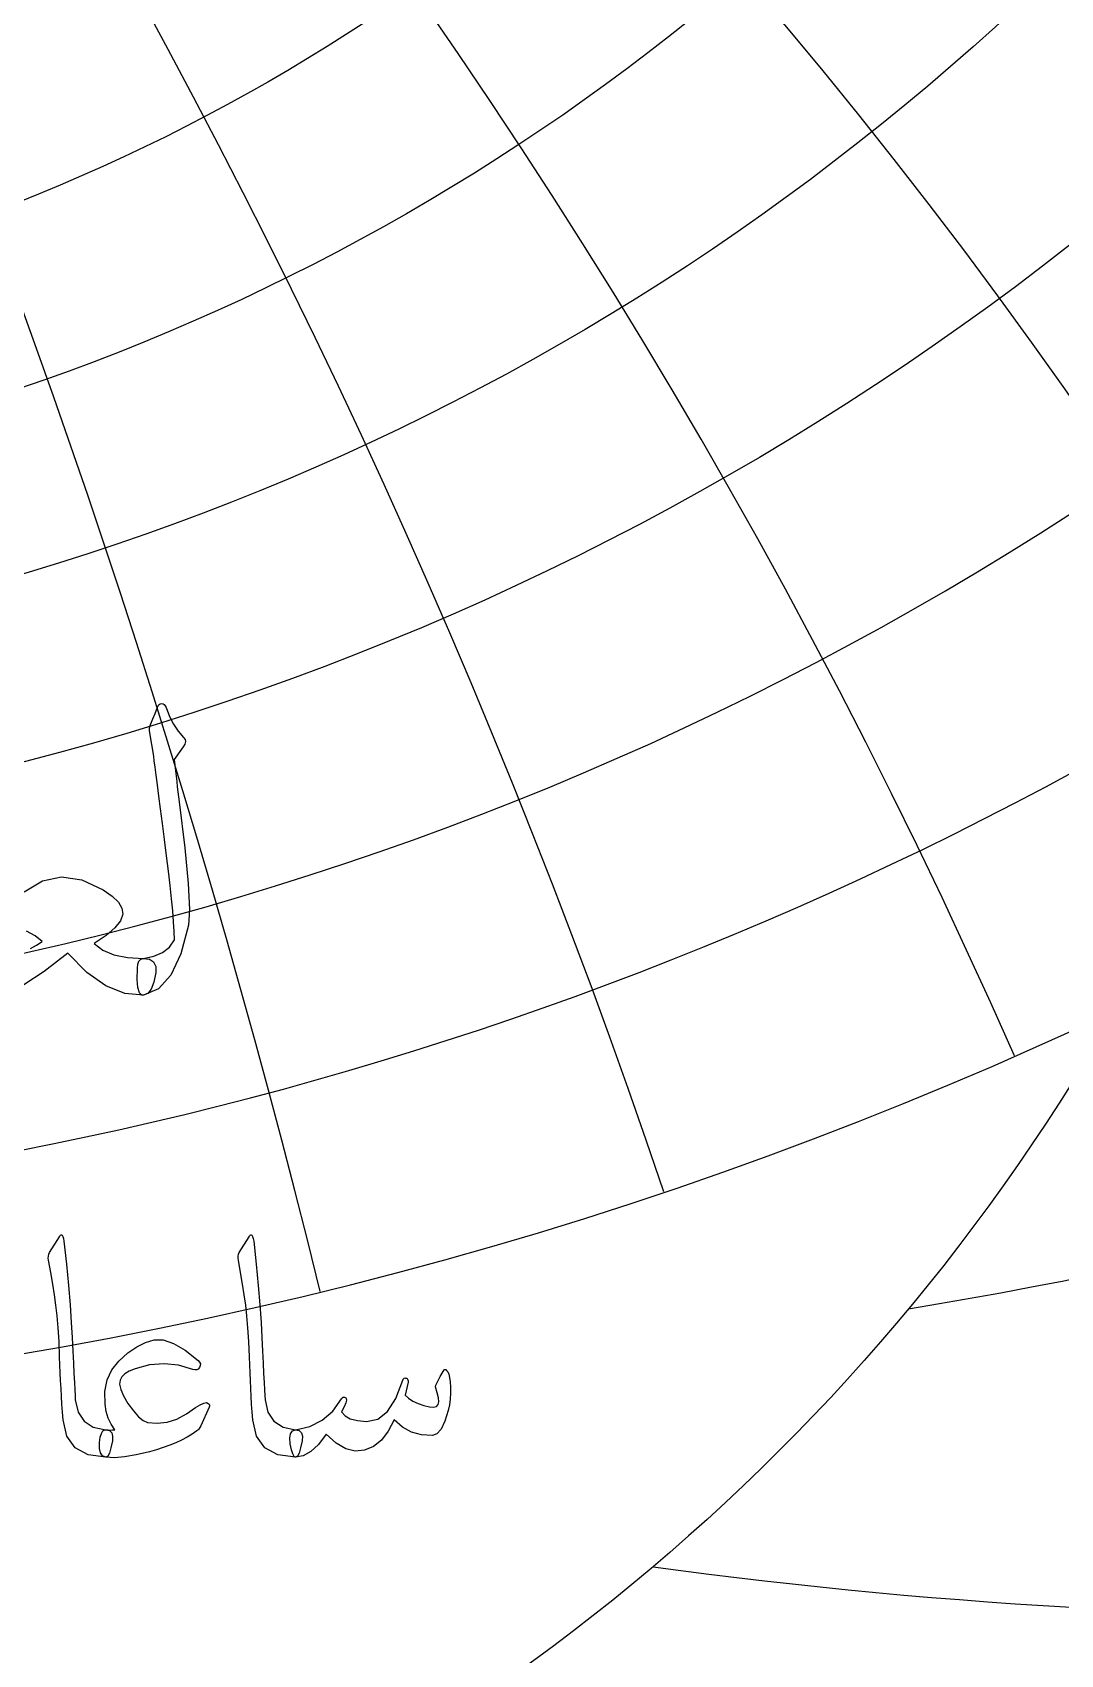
# Model space of a CAD drawing. Header units: millimetres. Extents: x -71 to 71, y -71 to 73.
# Drawn here: x 9.65 to 23.48, y -22.44 to -0.59 of the extents above; entities that cross this region are included whole.
import ezdxf

# ---------------------------------------------------------------- set-up
doc = ezdxf.new("R2010")
doc.units = ezdxf.units.MM
for name, color, linetype in [('CUT_OUTER', 1, 'Continuous'), ('ENGRAVE', 7, 'Continuous'), ('ENGRAVE_FINE', 8, 'Continuous'), ('TEXT', 5, 'Continuous')]:
    doc.layers.add(name, color=color, linetype=linetype)

msp = doc.modelspace()

# ---------------------------------------------------------------- linework, layer by layer
at = {"layer": 'CUT_OUTER'}
msp.add_arc((-0.0002, -0.0002), 70.7624, 143.437284, 87.803, dxfattribs=at)
at = {"layer": 'ENGRAVE'}
for centre, radius in [((0, 0), 65), ((0, 26.6213), 38.2346), ((0, 24.371), 33.6221), ((0, 22.5517), 29.4939), ((0, 21.0712), 25.7435), ((0, 0), 42.5483), ((0, 19.8628), 22.2913), ((0, 0), 27.8517)]:
    msp.add_circle(centre, radius, dxfattribs=at)
for centre, radius, start, end in [((0, 29.433), 43.4771, 144.98691, 35.01309), ((0, 32.9966), 49.557, 167.99348, 12.00652), ((0, 37.5995), 56.781, 185.54784, 354.45216), ((11.5176, 42.9844), 61.5685, 279.272714, 328.612519), ((27.5022, 47.6351), 69.5402, 262.147085, 301.618929)]:
    msp.add_arc(centre, radius, start, end, dxfattribs=at)
at = {"layer": 'ENGRAVE_FINE'}
for centre, radius, start, end in [((364.4053, -48.1485), 370.0269, 162.368986, 175.482691), ((364.4053, -48.1485), 370.0269, 162.368986, 175.482691), ((176.5378, -48.1485), 187.8676, 144.611267, 170.910091), ((176.5378, -48.1485), 187.8676, 144.611267, 170.910091), ((-111.292, -48.1485), 128.509, 13.775468, 53.38377), ((-111.292, -48.1485), 128.509, 13.775468, 53.38377), ((111.292, -48.1485), 128.509, 126.61623, 166.224532), ((111.292, -48.1485), 128.509, 126.61623, 166.224532), ((-76.5755, -48.1485), 99.9622, 18.636572, 71.683604), ((-76.5755, -48.1485), 99.9622, 18.636572, 71.683604), ((76.5755, -48.1485), 99.9622, 108.316396, 161.363428), ((76.5755, -48.1485), 99.9622, 108.316396, 161.363428), ((-53.9159, -48.1485), 83.8783, 23.743645, 90.26209), ((-53.9159, -48.1485), 83.8783, 23.743645, 90.26209), ((53.9159, -48.1485), 83.8783, 89.73791, 156.256355), ((53.9159, -48.1485), 83.8783, 89.73791, 156.256355), ((-37.0973, -48.1485), 74.1947, 29.178418, 104.031848), ((-37.0973, -48.1485), 74.1947, 29.178418, 104.031848), ((37.0973, -48.1485), 74.1947, 75.968152, 150.821582), ((37.0973, -48.1485), 74.1947, 75.968152, 150.821582), ((-23.3867, -48.1485), 68.3782, 35.038223, 114.450412), ((-23.3867, -48.1485), 68.3782, 35.038223, 114.450412), ((23.3867, -48.1485), 68.3782, 65.549588, 144.961777), ((23.3867, -48.1485), 68.3782, 65.549588, 144.961777), ((-11.3298, -48.1485), 65.2457, 41.441304, 123.505021), ((-11.3298, -48.1485), 65.2457, 41.441304, 123.505021), ((11.3298, -48.1485), 65.2457, 56.494979, 138.558696), ((11.3298, -48.1485), 65.2457, 56.494979, 138.558696), ((0, 63.9866), 91.9001, 224.991814, 315.008186)]:
    msp.add_arc(centre, radius, start, end, dxfattribs=at)
at = {"layer": 'TEXT'}
for points in [[(11.231, -9.9263), (11.2681, -9.8365), (11.297, -9.7654), (11.3176, -9.7128), (11.33, -9.6788), (11.3396, -9.6571), (11.352, -9.6416), (11.3671, -9.6323), (11.385, -9.6293), (11.4053, -9.6327), (11.4221, -9.643), (11.4355, -9.6602), (11.4455, -9.6843), (11.4912, -9.8022), (11.5459, -9.9084), (11.6095, -10.0029), (11.682, -10.0858), (11.7023, -10.1122), (11.7081, -10.1421), (11.6995, -10.1755), (11.6765, -10.2123), (11.5555, -10.3828), (11.5637, -10.4591), (11.572, -10.534), (11.5802, -10.6076), (11.5885, -10.6798), (11.5968, -10.7506), (11.605, -10.82), (11.6133, -10.8881), (11.6215, -10.9548), (11.6975, -11.5721), (11.7439, -12.0548), (11.7607, -12.4026), (11.748, -12.6158), (11.6442, -13.0025), (11.5087, -13.2881), (11.3417, -13.4727), (11.143, -13.5563), (11.1375, -13.5563), (11.132, -13.5563), (11.1265, -13.5563), (11.121, -13.5563), (11.0883, -13.5253), (11.0674, -13.4545), (11.0581, -13.3438), (11.0605, -13.1933), (11.0657, -13.1376), (11.0811, -13.097), (11.1069, -13.0716), (11.143, -13.0613), (11.2826, -13.0334), (11.3987, -12.9829), (11.4916, -12.9097), (11.561, -12.8138), (11.5564, -12.6986), (11.5479, -12.5676), (11.5357, -12.4208), (11.5197, -12.2583), (11.5003, -12.0805), (11.4778, -11.8884), (11.4522, -11.6818), (11.4235, -11.4608), (11.397, -11.2435), (11.3726, -11.0483), (11.3503, -10.875), (11.33, -10.7238), (11.3125, -10.5945), (11.2984, -10.4873), (11.2877, -10.402), (11.2805, -10.3388), (11.2255, -10.0253), (11.2238, -9.9943), (11.2241, -9.9675), (11.2265, -9.9448), (11.231, -9.9263)], [(10.0093, -16.8095), (10.0173, -16.7971), (10.0248, -16.7889), (10.0317, -16.7848), (10.0382, -16.7848), (10.048, -16.7902), (10.0568, -16.8064), (10.0645, -16.8335), (10.0712, -16.8714), (10.1052, -17.1795), (10.1331, -17.4643), (10.1547, -17.726), (10.1702, -17.9645), (10.1801, -18.1684), (10.1893, -18.3512), (10.1976, -18.5129), (10.2052, -18.6534), (10.2118, -18.7727), (10.2171, -18.871), (10.2211, -18.9481), (10.2238, -19.004), (10.2604, -19.1716), (10.3414, -19.2948), (10.4667, -19.3737), (10.6363, -19.4083), (10.6835, -19.4206), (10.7137, -19.4495), (10.7268, -19.4949), (10.7229, -19.5568), (10.7036, -19.6542), (10.6827, -19.7238), (10.6603, -19.7656), (10.6363, -19.7795), (10.3976, -19.7481), (10.2218, -19.6537), (10.1088, -19.4964), (10.0588, -19.2763), (10.0509, -19.1709), (10.0439, -19.0654), (10.0375, -18.9595), (10.032, -18.8534), (10.027, -18.7471), (10.0222, -18.6405), (10.0177, -18.5336), (10.0134, -18.4265), (10.0057, -18.2222), (9.9949, -18.0382), (9.981, -17.8747), (9.9639, -17.7314), (9.9438, -17.5939), (9.9206, -17.4473), (9.8943, -17.2917), (9.8649, -17.1271), (9.8611, -17.0975), (9.8618, -17.0704), (9.8673, -17.0459), (9.8773, -17.024)], [(12.5627, -16.8095), (12.5707, -16.7971), (12.5782, -16.7889), (12.5851, -16.7848), (12.5916, -16.7848), (12.6014, -16.7902), (12.6101, -16.8064), (12.6179, -16.8335), (12.6246, -16.8714), (12.6586, -17.1795), (12.6864, -17.4643), (12.7081, -17.726), (12.7236, -17.9645), (12.7335, -18.1684), (12.7426, -18.3512), (12.751, -18.5129), (12.7586, -18.6534), (12.7652, -18.7727), (12.7705, -18.871), (12.7745, -18.9481), (12.7772, -19.004), (12.8138, -19.1716), (12.8947, -19.2948), (13.02, -19.3737), (13.1897, -19.4083), (13.2369, -19.4206), (13.267, -19.4495), (13.2802, -19.4949), (13.2763, -19.5568), (13.257, -19.6542), (13.2361, -19.7238), (13.2137, -19.7656), (13.1897, -19.7795), (12.951, -19.7481), (12.7751, -19.6537), (12.6622, -19.4964), (12.6122, -19.2763), (12.6043, -19.1709), (12.5972, -19.0654), (12.5909, -18.9595), (12.5854, -18.8534), (12.5803, -18.7471), (12.5756, -18.6405), (12.5711, -18.5336), (12.5668, -18.4265), (12.5591, -18.2222), (12.5482, -18.0382), (12.5343, -17.8747), (12.5173, -17.7314), (12.4972, -17.5939), (12.474, -17.4473), (12.4477, -17.2917), (12.4183, -17.1271), (12.4144, -17.0975), (12.4152, -17.0704), (12.4206, -17.0459), (12.4307, -17.024)], [(12.0264, -19.1071), (11.9151, -19.3546), (11.9009, -19.3791), (11.8872, -19.399), (11.8741, -19.4142), (11.8614, -19.4248), (11.7972, -19.4687), (11.7284, -19.5098), (11.6549, -19.5481), (11.5768, -19.5836), (11.4943, -19.6167), (11.4077, -19.648), (11.3169, -19.6775), (11.2221, -19.7053), (11.0447, -19.7486), (10.8879, -19.7754), (10.7518, -19.7857), (10.6363, -19.7795), (10.5922, -19.7594), (10.5631, -19.7197), (10.5489, -19.6604), (10.5497, -19.5815), (10.5603, -19.5103), (10.5755, -19.4578), (10.5953, -19.4237), (10.6198, -19.4083), (10.6239, -19.4083), (10.6281, -19.4083), (10.6322, -19.4083), (10.6363, -19.4083), (10.667, -19.4113), (10.6972, -19.4124), (10.7268, -19.4113), (10.7559, -19.4083), (10.7059, -19.3343), (10.6672, -19.2525), (10.6399, -19.1631), (10.6239, -19.0659), (10.6216, -18.8919), (10.6518, -18.7369), (10.7144, -18.601), (10.8096, -18.4843), (10.932, -18.3752), (11.0519, -18.2914), (11.1692, -18.2329), (11.2839, -18.1996), (11.4077, -18.1999), (11.5479, -18.246), (11.7047, -18.3381), (11.8779, -18.476), (11.8975, -18.4974), (11.9068, -18.5203), (11.9058, -18.5448), (11.8944, -18.5709), (11.8782, -18.591), (11.8583, -18.6018), (11.8349, -18.6034), (11.8078, -18.5956), (11.6137, -18.5394), (11.419, -18.5193), (11.2239, -18.5353), (11.0282, -18.5874), (10.9506, -18.6201), (10.891, -18.6565), (10.8495, -18.6964), (10.8261, -18.74), (10.8204, -18.7952), (10.8364, -18.8658), (10.874, -18.9519), (10.9333, -19.0535), (11.0055, -19.1561), (11.0736, -19.2329), (11.1375, -19.284), (11.1973, -19.3093), (11.3275, -19.3221), (11.4582, -19.3072), (11.5894, -19.2644), (11.7212, -19.1938), (11.8408, -19.1113), (11.9027, -19.0721), (11.9522, -19.0494), (11.9893, -19.0432), (12.0141, -19.0535), (12.0241, -19.0661), (12.0295, -19.0793), (12.0303, -19.0929), (12.0264, -19.1071)], [(15.1903, -18.6039), (15.1993, -18.5977), (15.2099, -18.5998), (15.222, -18.6101), (15.2357, -18.6286), (15.2504, -18.6601), (15.2615, -18.7049), (15.2689, -18.7632), (15.2728, -18.8349), (15.2741, -18.9163), (15.2697, -18.9958), (15.2597, -19.0731), (15.2439, -19.1484), (15.198, -19.2948), (15.147, -19.4), (15.0908, -19.4639), (15.0294, -19.4866), (14.8843, -19.4781), (14.75, -19.4402), (14.6265, -19.3729), (14.5138, -19.2763), (14.4365, -19.4286), (14.3447, -19.5475), (14.2385, -19.6328), (14.1178, -19.6846), (13.9912, -19.696), (13.8631, -19.664), (13.7334, -19.5887), (13.6022, -19.4701), (13.496, -19.6055), (13.3918, -19.7022), (13.2897, -19.7602), (13.1897, -19.7795), (13.1696, -19.7682), (13.1505, -19.7341), (13.1325, -19.6774), (13.1154, -19.598), (13.1092, -19.5196), (13.1196, -19.4619), (13.1464, -19.4248), (13.1897, -19.4083), (13.38, -19.3652), (13.5465, -19.2814), (13.6893, -19.1569), (13.8084, -18.9916), (13.8149, -18.9826), (13.8218, -18.9762), (13.8293, -18.9723), (13.8373, -18.971), (13.8471, -18.972), (13.8559, -18.9751), (13.8636, -18.9803), (13.8703, -18.9875), (13.8742, -19.0097), (13.8652, -19.0473), (13.8432, -19.1004), (13.8084, -19.169), (13.8541, -19.2219), (13.925, -19.2608), (14.0211, -19.2858), (14.1426, -19.2969), (14.2939, -19.2652), (14.4262, -19.1618), (14.5393, -18.9867), (14.6334, -18.74), (14.6381, -18.7274), (14.6438, -18.7183), (14.6505, -18.7129), (14.6582, -18.7111), (14.6698, -18.7122), (14.6798, -18.7153), (14.6884, -18.7204), (14.6953, -18.7276), (14.7005, -18.7379), (14.7036, -18.7483), (14.7046, -18.7586), (14.7036, -18.7689), (14.6623, -18.9421), (14.7105, -18.9849), (14.7685, -19.0226), (14.8363, -19.0551), (14.9139, -19.0824), (14.9895, -19.1002), (15.047, -19.104), (15.0864, -19.094), (15.1078, -19.07), (15.1148, -19.0334), (15.1109, -18.9813), (15.0962, -18.9138), (15.0707, -18.8308), (15.0751, -18.8073), (15.0965, -18.7617), (15.1349, -18.6939), (15.1903, -18.6039)]]:
    msp.add_lwpolyline(points, close=True, dxfattribs=at)
for points in [[(9.537, -12.1648), (9.7807, -12.0187), (10.0389, -11.9654), (10.3115, -12.0049), (10.5985, -12.1373), (10.7202, -12.2218), (10.8047, -12.305), (10.8522, -12.3868), (10.8625, -12.4673), (10.8322, -12.5539), (10.758, -12.6488), (10.6397, -12.7519), (10.4775, -12.8633), (10.5933, -12.9499), (10.7429, -13.0118), (10.9261, -13.0489), (11.143, -13.0613), (11.143, -13.0613), (11.2234, -13.0733), (11.2778, -13.1094), (11.3059, -13.1695), (11.308, -13.2538), (11.2812, -13.384), (11.2447, -13.4779), (11.1987, -13.5353), (11.143, -13.5563), (10.8897, -13.5332), (10.6356, -13.4311), (10.3809, -13.25), (10.1255, -12.9898), (9.8034, -13.2397), (9.5301, -13.4174)], [(9.6229, -12.9279), (9.7015, -12.8849), (9.779, -12.8358), (9.6838, -12.7581), (9.5686, -12.6955)]]:
    msp.add_lwpolyline(points, dxfattribs=at)

doc.saveas('drawing.dxf')
